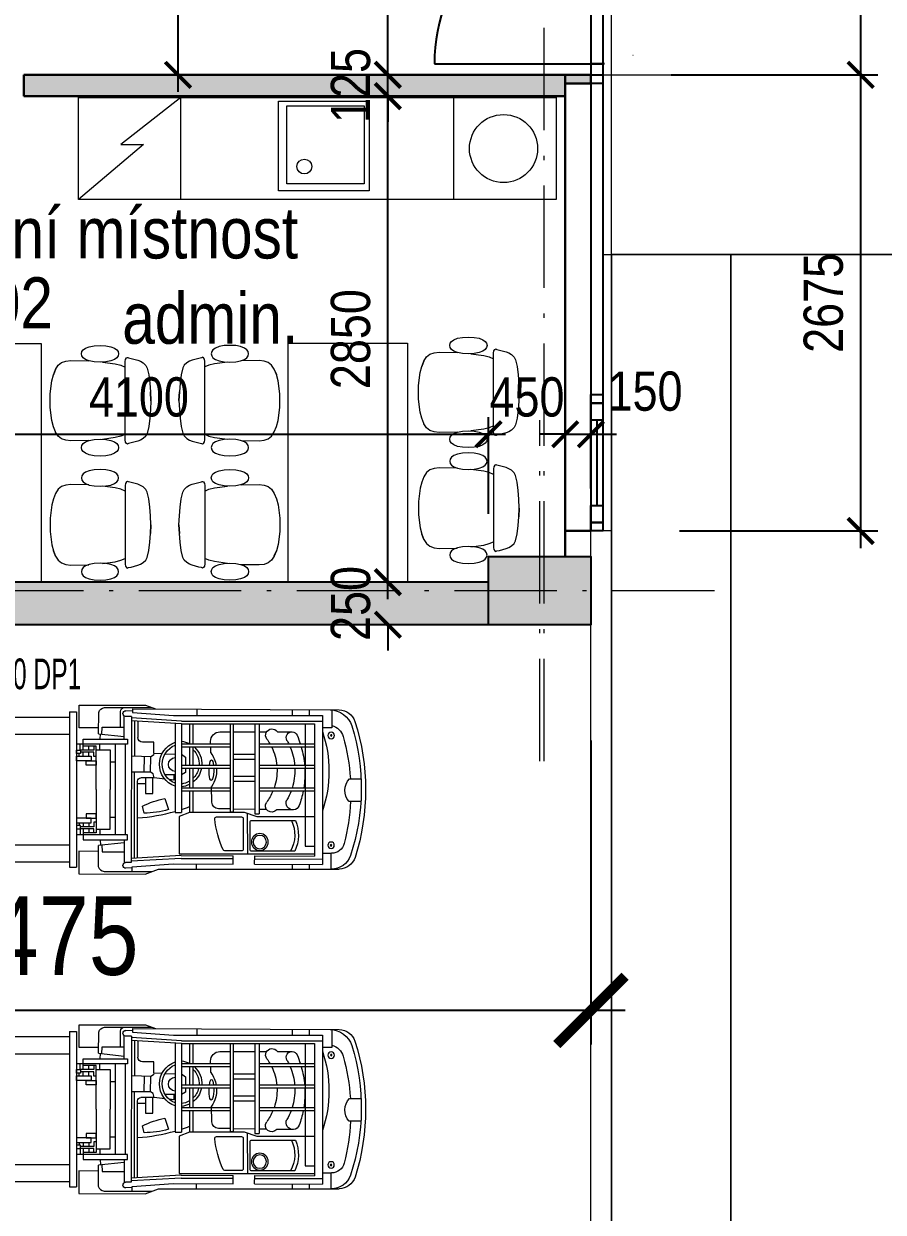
# Model space of a CAD drawing. Header units: millimetres. Extents: x 325046 to 1268204, y 1875583 to 2761998.
# Drawn here: x 1075029 to 1080067, y 2569248 to 2576217 of the extents above; entities that cross this region are included whole.
import ezdxf

# ---------------------------------------------------------------- set-up
doc = ezdxf.new("R2010")
doc.units = ezdxf.units.MM
doc.header["$LTSCALE"] = 100
doc.header["$PDMODE"] = 65
doc.linetypes.add('ACAD_ISO10W100', pattern=[18.5, 12, -3, 0.5, -3])
doc.layers.add('__skitz SPOT', color=6, linetype='Continuous', plot=False)
for name, color, linetype, lineweight, true_color in [('INTERIÉR', 7, 'Continuous', 5, 0xa65930), ('Manipulační - obrys - 1. etapa', 7, 'Continuous', 13, 0x1a63a8), ('PO - dveře a odolnosti', 7, 'Continuous', 9, 0xc51645), ('PŘÍČKY - SDK', 7, 'Continuous', 30, 0x6a1174), ('SANITA  - NOVÁ', 7, 'Continuous', 13, 0x3f3fde), ('TLG_Stroje a zařízení', 7, 'Continuous', 5, 0x698680)]:
    doc.layers.add(name, color=color, linetype=linetype, lineweight=lineweight, true_color=true_color)
for name, color, linetype in [('kóty 100', 5, 'Continuous'), ('KÓTY 200', 5, 'Continuous'), ('OKNA - RASTR', 5, 'Continuous'), ('PŘÍČKY - ZDĚNÉ', 4, 'Continuous'), ('ČÍSLO MÍSTNOSTI', 4, 'Continuous'), ('ŽB- SLOUPY', 3, 'Continuous')]:
    doc.layers.add(name, color=color, linetype=linetype)
for name, color, linetype, lineweight in [('Objekty - osy', 5, 'ACAD_ISO10W100', 20), ('OBVODOVÝ PLÁŠŤ', 2, 'Continuous', 9), ('VESTAVEK - A_KOMPLETACE_okna', 140, 'Continuous', 9), ('ŠRAF-YTONG', 54, 'Continuous', 9), ('ŽB - Šraf-prefa', 253, 'Continuous', 13)]:
    doc.layers.add(name, color=color, linetype=linetype, lineweight=lineweight)
doc.layers.add('POPIS MÍSTNOSTÍ', color=7, linetype='Continuous', true_color=0x072bf2)
doc.layers.add('ŠRAF - SDK', color=7, linetype='Continuous', true_color=0xfbe0ee)
doc.styles.add('ARIAL NARROW', font='ARIALN.TTF')
doc.dimstyles.new('100', dxfattribs={"dimscale": 100, "dimtxt": 2.3, "dimasz": 1.5, "dimexe": 1, "dimexo": 4, "dimgap": 1, "dimtad": 1, "dimdec": 0, "dimzin": 0, "dimdsep": 46, "dimtxsty": 'ARIAL NARROW', "dimblk": 'ARCHTICK', "dimcen": 4, "dimdle": 1, "dimclrd": 256, "dimclre": 256, "dimclrt": 7, "dimadec": 0, "dimazin": 0, "dimtfac": 1, "dimtdec": 0, "dimtix": 1, "dimtofl": 0, "dimtmove": 0, "dimatfit": 2, "dimldrblk": 'OBLIQUE', "dimfxl": 1, "dimtolj": 1, "dimtzin": 0, "dimlwd": -1, "dimlwe": -1, "dimarcsym": 1})
doc.dimstyles.new('200', dxfattribs={"dimscale": 200, "dimtxt": 2.3, "dimasz": 2, "dimexe": 1, "dimexo": 2, "dimgap": 1, "dimtad": 1, "dimdec": 0, "dimzin": 0, "dimdsep": 46, "dimtxsty": 'ARIAL NARROW', "dimblk": 'ARCHTICK', "dimcen": 4, "dimdle": 1, "dimclrd": 256, "dimclre": 256, "dimclrt": 7, "dimadec": 0, "dimazin": 0, "dimtfac": 1, "dimtdec": 0, "dimtix": 1, "dimtofl": 0, "dimtmove": 0, "dimatfit": 0, "dimldrblk": 'OBLIQUE', "dimfxl": 1, "dimtolj": 1, "dimtzin": 0, "dimlwd": -1, "dimlwe": -1, "dimarcsym": 0})

# ---------------------------------------------------------------- blocks, each defined once
blk = doc.blocks.new('EFGDH12.5-D')
for p, q in [((-2685, 424.1), (-2735, 405.9)), ((-2685, 424.1), (-1735, 424.1)), ((-1735, -455.9), (-1735, 454.2)), ((-1735, 454.2), (-1695, 454.2)), ((-1695, -455.9), (-1695, 454.2)), ((-1415.5, 294.5), (-1415.5, 431)), ((-1374.5, 426.4), (-1406.8, 427.9)), ((-1369.4, 459.1), (-1405.3, 460.6)), ((-1372.7, -428), (-1374.5, 426.4)), ((-1081.2, 403.2), (-1374.5, 419.9)), ((-1369.4, 480.4), (-1369.3, 451.9)), ((-1369.3, 451.9), (-1127.6, 435.9)), ((-1127.6, 435.9), (-775.6, 437.4)), ((-992.7, 436.4), (-992.7, 466.2)), ((-775.6, 437.4), (-775.4, 388.4)), ((-650.4, 437.9), (-253.4, 439.6)), ((-650.4, 437.9), (-650.2, 389)), ((-429.6, 438.8), (-429.6, 466.2)), ((-331.1, 439.3), (-331.1, 466.2)), ((-253.4, -435.2), (-253.4, 439.6)), ((-203.3, 373.1), (-203.3, 466.2)), ((-2735, 405.9), (-2735, 342.3)), ((-1081.7, 387.1), (-1375.4, 403.8)), ((-1355.1, 402.7), (-1353.8, -101.6)), ((-1081.7, 387.1), (-775.4, 388.4)), ((-1081.2, 403.2), (-775.5, 404.5)), ((-650.3, 405.1), (-253.4, 406.8)), ((-650.2, 389), (-299.9, 390.5)), ((-299.9, -386.3), (-299.9, 390.5)), ((-253.4, 373.1), (-199.7, 373.1)), ((-2685, 324.1), (-2735, 342.3)), ((-2685, 324.1), (-1735, 324.1)), ((-1555.5, 294), (-1555, 325.3)), ((-354.5, -386.3), (-354.5, 330.6)), ((-354.5, 330.6), (-299.9, 330.6)), ((-1680.1, 193.8), (-1680.1, 209.5)), ((-1655.7, 230.7), (-1656, 254.1)), ((-1655.3, 193.8), (-1655.6, 218.4)), ((-1622, 230.7), (-1622, 254.1)), ((-1622, 193.8), (-1622, 218.4)), ((-1558.1, 231.8), (-1558.1, 265.6)), ((-1468.7, -267.4), (-1468.7, 265.6)), ((-1409.4, -267.4), (-1409.4, 265.6)), ((-1497.7, 161.5), (-1468.7, 161.5)), ((-650.2, -386.4), (-650.2, 141.8)), ((-650.2, 141.8), (-623.9, 141.8)), ((-623.9, -386.3), (-623.9, 141.8)), ((-1117.2, -388.5), (-1117.2, 134.1)), ((-1117.2, 134.1), (-1079.5, 134.1)), ((-1079.5, -386.3), (-1079.5, 134.1)), ((-1033, 8.7), (-1033, 133.2)), ((-1012, 8.7), (-1012, 133.2)), ((-901.2, 73.7), (-903.1, -17.5)), ((-794, 113.5), (-862, 112.5)), ((-794, -386.3), (-794, 129.6)), ((-794, 129.6), (-775.8, 129.6)), ((-775.8, -386.3), (-775.8, 129.6)), ((-650.2, 115.6), (-775.8, 113.8)), ((-580.1, 116.7), (-623.9, 116)), ((-433.2, 118.8), (-520.4, 117.6)), ((-1289.8, -68.7), (-1289.8, 21.8)), ((-1289.8, 21.8), (-1247.1, 21.8)), ((-1247.1, 21.8), (-1247.1, -68.7)), ((-794, 8.7), (-1079.5, 8.7)), ((-299.9, 8.7), (-623.9, 8.7)), ((-1289.8, -34.9), (-1336.7, -34.8)), ((-1240.2, -68.7), (-1245.5, -92.1)), ((-1176.8, -61.7), (-1240.2, -68.7)), ((-1124.4, -56), (-1151.5, -58.9)), ((-1124.4, -86.7), (-1124.4, -56)), ((-794, -9.5), (-1079.5, -9.5)), ((-1033, -123.4), (-1033, -9.5)), ((-1012, -123.4), (-1012, -9.5)), ((-650.2, -47.5), (-775.8, -47.5)), ((-299.9, -9.5), (-623.9, -9.5)), ((-1260.4, -101.6), (-1370.9, -101.6)), ((-1298.4, -101.6), (-1295.2, -193.9)), ((-1245.5, -92.1), (-1260.4, -101.6)), ((-1260.4, -101.6), (-1258.8, -192.6)), ((-1117.2, -86.7), (-1174.6, -86.9)), ((-1055.3, -101.1), (-1079.5, -86.5)), ((-794, -123.4), (-1079.5, -123.4)), ((-1055.3, -123.4), (-1055.3, -101.1)), ((-650.2, -77.8), (-775.8, -77.8)), ((-299.9, -123.4), (-623.9, -123.4)), ((-1680.1, -195.6), (-1680.1, -211.2)), ((-1655.3, -195.6), (-1655.6, -220.2)), ((-1622, -195.6), (-1622, -220.2)), ((-1497.7, -163.2), (-1468.7, -163.2)), ((-1258.8, -192.6), (-1369.2, -196.4)), ((-1353.6, -195.9), (-1353, -403)), ((-1243.6, -201.7), (-1258.8, -192.6)), ((-1240.6, -213.3), (-1243.6, -201.7)), ((-1174.8, -210.7), (-1117.2, -208.5)), ((-794, -141.6), (-1079.5, -141.6)), ((-1079.5, -208.5), (-1078.7, -208.5)), ((-1078.7, -208.5), (-1055.3, -189.9)), ((-1055.3, -189.9), (-1055.3, -141.6)), ((-1033, -248.8), (-1033, -141.6)), ((-1012, -248.8), (-1012, -141.6)), ((-650.2, -176), (-775.8, -176)), ((-650.2, -206.3), (-775.8, -206.3)), ((-299.9, -141.6), (-623.9, -141.6)), ((-1655.7, -232.4), (-1656, -255.9)), ((-1622, -232.4), (-1622, -255.9)), ((-1558.1, -233.6), (-1558.1, -267.4)), ((-1240.6, -213.3), (-1193.1, -211.4)), ((-794, -248.8), (-1079.5, -248.8)), ((-794, -267), (-1079.5, -267)), ((-1033, -386.3), (-1033, -267)), ((-1012, -386.3), (-1012, -267)), ((-908.5, -267), (-908.9, -282.2)), ((-907.4, -215), (-908.1, -248.8)), ((-299.9, -248.8), (-623.9, -248.8)), ((-299.9, -267), (-623.9, -267)), ((-2685, -325.9), (-2735, -344.1)), ((-2735, -407.7), (-2735, -344.1)), ((-2685, -325.9), (-1735, -325.9)), ((-1555.5, -295.8), (-1555, -327)), ((-1415.5, -296.3), (-1415.5, -432.7)), ((-1335.2, -401.9), (-1335.2, -306.3)), ((-853.6, -338.7), (-794, -338.7)), ((-775.8, -338.7), (-650.2, -338.7)), ((-623.9, -338.7), (-580.3, -338.7)), ((-517.1, -338.7), (-432.1, -338.7)), ((-2685, -425.9), (-2735, -407.7)), ((-1437.3, -366.9), (-1437.3, -458.2)), ((-1080, -386.3), (-1372.7, -404.2)), ((-1079.5, -402.4), (-1372.7, -420.3)), ((-1080, -386.3), (-299.9, -386.3)), ((-1079.5, -402.4), (-253.4, -402.4)), ((-197.6, -363.1), (-253.4, -363.1)), ((-197.6, -467.8), (-197.6, -363.1)), ((-2685, -425.9), (-1735, -425.9)), ((-1735, -455.9), (-1695, -455.9)), ((-1372.7, -428), (-1406.8, -429.7)), ((-1367.4, -460.8), (-1405.3, -462.4)), ((-1367.4, -452.3), (-1125.8, -435.2)), ((-1367.4, -473.8), (-1367.4, -452.3)), ((-1367.4, -473.8), (-154.8, -467.5)), ((-1125.8, -435.2), (-253.4, -435.2)), ((-989.7, -471.9), (-989.7, -435.2)), ((-429.1, -435.2), (-428.9, -469)), ((-329.2, -435.2), (-329.1, -468.5))]:
    blk.add_line(p, q)
for points in [[(-1567.8, 362), (-1680.4, 361.5), (-1680.9, 493.2), (-1293.1, 494.8), (-1213.3, 466.2), (-155.7, 466.2)], [(-1545.7, 324.2), (-1543.9, 365.2), (-1415.5, 365.2)], [(-1336.5, 401.6), (-1336.7, -49.5)], [(-299.9, 159.6), (-635.5, 159.6), (-709.5, 133.2), (-1033, 133.2), (-1093.8, 158.3), (-1093.8, 377.4), (-299.9, 377.4)], [(-689.7, 377.4), (-692.7, 139.2)], [(-1566.2, 326.5), (-1415.5, 310)], [(-1580.4, 231.8), (-1580.4, 254.1), (-1656, 254.1), (-1656, 265.6), (-1695, 265.6)], [(-1593.8, 254.1), (-1593.8, 230.7), (-1673.2, 230.7), (-1673.2, 265.6)], [(-1580.4, 191.6), (-1593.8, 191.6), (-1593.8, 218.4), (-1672, 218.4)], [(-1580.4, -0.9), (-1580.4, 231.8), (-1497.7, 231.8), (-1497.7, -0.9)], [(-1580.4, -0.9), (-1580.4, -233.6), (-1497.7, -233.6), (-1497.7, -0.9)], [(-1240.2, -68.7), (-1317.5, -68.7)], [(-1580.4, -193.4), (-1593.8, -193.4), (-1593.8, -220.2), (-1672, -220.2)], [(-1580.4, -233.6), (-1580.4, -255.9), (-1656, -255.9), (-1656, -267.4), (-1695, -267.4)], [(-1593.8, -255.9), (-1593.8, -232.4), (-1673.2, -232.4), (-1673.2, -267.4)], [(-1240.6, -213.3), (-1240.6, -278.6), (-1307.5, -278.6)], [(-1566.2, -328.2), (-1415.5, -311.8)], [(-1545.7, -326), (-1543.9, -366.9), (-1415.5, -366.9)], [(-1566.2, -363.2), (-1678.8, -363.2), (-1678.8, -494.9), (-1291, -494.9), (-1231.2, -473.1)]]:
    blk.add_lwpolyline(points)
for points in [[(-1567.6, 327), (-1568.2, 451.2, -0.279243), (-1533.2, 479.7), (-1254.2, 480.9)], [(-834.4, 353.1, 0.084634), (-883.8, 171, 0.084634)], [(-873.9, 160), (-726.9, 160, 0.414214), (-716.9, 170), (-716.9, 348.9, 0.414214), (-726.9, 358.9), (-825.3, 358.9)], [(-415.6, 361.4), (-666.7, 361.4, 0.414214), (-676.7, 351.4), (-676.7, 190.9, 0.414214), (-666.7, 180.9), (-411.1, 180.9)], [(-1336.6, 166.1, -0.051213), (-1117.2, 127.4, -0.051213)], [(-1079.5, 115.9, -0.011306), (-1033, 99.6)], [(-27.4, 70.4), (-96.4, 70.4, 0.389085), (-93.5, -64.2), (-26.3, -64.2)], [(-1566.2, -328.2), (-1564.1, -452.4, 0.321263), (-1531.2, -480.7), (-1252.2, -480.7)]]:
    blk.add_lwpolyline(points, format="xyb")
for points in [[(-1656, 294), (-1396.2, 294), (-1396.2, 265.6), (-1656, 265.6)], [(-1695, 230.7), (-1672, 230.7), (-1672, 209.5), (-1695, 209.5)], [(-1609.5, 167), (-1695, 167), (-1695, 193.8), (-1609.5, 193.8)], [(-1580.4, 142.5), (-1637.4, 142.5), (-1637.4, 167), (-1580.4, 167)], [(-1609.5, -168.8), (-1695, -168.8), (-1695, -195.6), (-1609.5, -195.6)], [(-1580.4, -144.2), (-1637.4, -144.2), (-1637.4, -168.8), (-1580.4, -168.8)], [(-1695, -232.4), (-1672, -232.4), (-1672, -211.2), (-1695, -211.2)], [(-1656, -295.8), (-1396.2, -295.8), (-1396.2, -267.4), (-1656, -267.4)]]:
    blk.add_lwpolyline(points, close=True)
blk.add_lwpolyline([(-1307.8, 97.6, 0.07604), (-1177, 52.7), (-1155.9, 117.4, 0.073929), (-1298.5, 137.2)], format="xyb", close=True)
for centre, radius in [((-620.2, 307.1), 49.4), ((-620.2, 307.1), 39.1), ((-202.3, 326.4), 19.1), ((-202.3, 326.4), 4.44), ((-201.4, -317.7), 19.1), ((-201.4, -317.7), 4.44)]:
    blk.add_circle(centre, radius)
for centre, radius, start, end in [((-1406, 444.3), 16.4, 87.56054, 267.1898), ((-200, 349.2), 117, 18.51828, 90), ((-155.7, 367.5), 98.6, 17.65643, 90), ((-825.3, 348.9), 10, 90, 155.13307), ((-614, 266.2), 198.7, 334.58243, 28.62623), ((-614, 266.2), 220.1, 337.19869, 25.63108), ((-199.7, 295.8), 77.3, 14.52633, 90), ((-1261.3, -6.3), 1236.3, 342.73321, 18.51828), ((-1310.4, 0), 1310.4, 342.23557, 17.65643), ((-1287.8, 13.9), 1201.3, 2.6944, 14.52633), ((-873.9, 170), 10, 174.48354, 270), ((-861.5, 72.8), 39.7, 90.84438, 178.75867), ((-549.9, 95), 37.1, 37.43206, 216.35595), ((-831.7, -112.4), 312.7, 22.78229, 36.35595), ((-426.4, 79.4), 39.6, 19.96033, 209.52586), ((-912.9, -97.3), 557.2, 10.96782, 19.96033), ((-929.8, -108), 715.3, 341.02772, 18.97228), ((-768.3, -114.3), 353.4, 20.36356, 29.52586), ((-1317.5, -49.5), 19.2, 179.97395, 270), ((-1071.2, -148.9), 137, 109.64144, 250.35856), ((-1071.2, -148.9), 120.6, 112.44105, 247.55895), ((-1094, -150.1), 134.4, 62.99702, 83.81954), ((-1094, -150.1), 118, 58.86938, 82.95853), ((-1094, -150.1), 134.4, 11.47903, 52.42001), ((-1094, -150.1), 118, 13.09714, 46.01827), ((-1042.2, -113.2), 168.9, 356.56113, 34.55987), ((-831.7, -112.4), 312.7, 357.99233, 19.20799), ((-768.3, -114.3), 353.4, 358.52986, 17.24452), ((-912.9, -97.3), 557.2, 357.32143, 9.06619), ((-1287.8, 13.9), 1201.3, 344.30394, 356.27085), ((-1114.3, -147.4), 41.5, 94.03891, 265.96109), ((-1094, -150.1), 118, 313.98173, 4.14583), ((-1094, -150.1), 134.4, 312.73038, 3.64026), ((-1042.2, -113.2), 168.9, 322.95748, 350.33877), ((-831.7, -112.4), 312.7, 334.13901, 354.6485), ((-768.3, -114.3), 353.4, 337.62848, 355.57342), ((-912.9, -97.3), 557.2, 344.22401, 355.44505), ((-1307.5, -306.3), 27.7, 90, 180), ((-1094, -150.1), 134.4, 276.18046, 297.00298), ((-1094, -150.1), 118, 301.13062, 303.23772), ((-831.7, -112.4), 312.7, 323.91588, 330.36839), ((-768.3, -114.3), 353.4, 330.39425, 334.39677), ((-912.9, -97.3), 557.2, 336.60396, 342.26836), ((-853.6, -283.4), 55.3, 178.75867, 270), ((-548.7, -318.6), 37.4, 143.91588, 327.68284), ((-432.1, -305.4), 33.3, 150.39425, 336.60396), ((-221.3, -285.8), 93.4, 284.66842, 344.30394), ((-209.1, -333.4), 134.4, 270.296, 342.73321), ((-155.3, -370.1), 97.5, 270.296, 342.23557), ((-1414.8, -458.2), 22.6, 180, 270), ((-1406, -446.1), 16.4, 92.8102, 272.43946)]:
    blk.add_arc(centre, radius, start, end)
for start_param, end_param in [(4.554447, 8.003622), (8.324906, 10.516348)]:
    blk.add_ellipse((-904, -114.2), major_axis=(-1.1, 59.9), ratio=0.232278, start_param=start_param, end_param=end_param)
blk = doc.blocks.new('VI_2D_01_XX__FCPLA1112701903018')
for p, q in [((0.1136, 0.2183), (0.1041, 0.2015)), ((0.1282, 0.2336), (0.1136, 0.2183)), ((0.1439, 0.2413), (0.1282, 0.2336)), ((0.1839, 0.2504), (0.1439, 0.2413)), ((0.2327, 0.2571), (0.1839, 0.2504)), ((0.2834, 0.2611), (0.2327, 0.2571)), ((0.3354, 0.2637), (0.2834, 0.2611)), ((0.3354, 0.2638), (0.2838, 0.2612)), ((0.3354, 0.2637), (0.2838, 0.2612)), ((0.387, 0.2612), (0.3354, 0.2638)), ((0.3354, 0.2638), (0.3873, 0.2611)), ((0.3873, 0.2611), (0.3354, 0.2637)), ((0.4381, 0.2571), (0.387, 0.2612)), ((0.4381, 0.2571), (0.3873, 0.2611)), ((0.4869, 0.2504), (0.4381, 0.2571)), ((0.5268, 0.2413), (0.4869, 0.2504)), ((0.5425, 0.2336), (0.5268, 0.2413)), ((0.5572, 0.2183), (0.5425, 0.2336)), ((0.5666, 0.2015), (0.5572, 0.2183)), ((0.0874, 0.1476), (0.084, 0.1311)), ((0.098, 0.1871), (0.0874, 0.1476)), ((0.1041, 0.2015), (0.098, 0.1871)), ((0.5728, 0.1871), (0.5666, 0.2015)), ((0.5834, 0.1476), (0.5728, 0.1871)), ((0.5867, 0.1311), (0.5834, 0.1476)), ((0.0478, 0.0718), (0.0366, 0.0643)), ((0.0604, 0.0743), (0.0478, 0.0718)), ((0.073, 0.0718), (0.0604, 0.0743)), ((0.0842, 0.0643), (0.073, 0.0718)), ((0.0825, 0.1277), (0.0813, 0.1263)), ((0.0813, 0.1263), (0.0839, 0.1197)), ((0.084, 0.1311), (0.0825, 0.1277)), ((0.0839, 0.1197), (0.0929, 0.1143)), ((0.0929, 0.1143), (0.1053, 0.1118)), ((0.1053, 0.1118), (0.1842, 0.1118)), ((0.1273, 0.0879), (0.1188, 0.0548)), ((0.1381, 0.1118), (0.1273, 0.0879)), ((0.1842, 0.1118), (0.2328, 0.1118)), ((0.2328, 0.1118), (0.2838, 0.1118)), ((0.2838, 0.1118), (0.3354, 0.1118)), ((0.3354, 0.1118), (0.3869, 0.1118)), ((0.3869, 0.1118), (0.438, 0.1118)), ((0.438, 0.1118), (0.4865, 0.1118)), ((0.4865, 0.1118), (0.5654, 0.1118)), ((0.5435, 0.0879), (0.5327, 0.1118)), ((0.5519, 0.0548), (0.5435, 0.0879)), ((0.5654, 0.1118), (0.5779, 0.1143)), ((0.5779, 0.1143), (0.5868, 0.1197)), ((0.5978, 0.0718), (0.5866, 0.0643)), ((0.5882, 0.1277), (0.5867, 0.1311)), ((0.5868, 0.1197), (0.5895, 0.1263)), ((0.5895, 0.1263), (0.5882, 0.1277)), ((0.6104, 0.0743), (0.5978, 0.0718)), ((0.623, 0.0718), (0.6104, 0.0743)), ((0.6342, 0.0643), (0.623, 0.0718)), ((0.0186, 0.028), (0.013, -0.0009)), ((0.0269, 0.0502), (0.0186, 0.028)), ((0.0366, 0.0643), (0.0269, 0.0502)), ((0.0939, 0.0502), (0.0842, 0.0643)), ((0.1021, 0.028), (0.0939, 0.0502)), ((0.1078, -0.0009), (0.1021, 0.028)), ((0.1188, 0.0548), (0.1088, -0.0206)), ((0.5619, -0.0206), (0.5519, 0.0548)), ((0.5686, 0.028), (0.563, -0.0009)), ((0.5769, 0.0502), (0.5686, 0.028)), ((0.5866, 0.0643), (0.5769, 0.0502)), ((0.6439, 0.0502), (0.6342, 0.0643)), ((0.6521, 0.028), (0.6439, 0.0502)), ((0.6578, -0.0009), (0.6521, 0.028)), ((0.013, -0.0009), (0.0111, -0.035)), ((0.0111, -0.035), (0.013, -0.069)), ((0.013, -0.069), (0.0186, -0.0979)), ((0.1021, -0.0979), (0.1078, -0.069)), ((0.1096, -0.035), (0.1078, -0.0009)), ((0.1078, -0.069), (0.1096, -0.035)), ((0.563, -0.0009), (0.5611, -0.035)), ((0.5611, -0.035), (0.563, -0.069)), ((0.563, -0.069), (0.5686, -0.0979)), ((0.6521, -0.0979), (0.6578, -0.069)), ((0.6596, -0.035), (0.6578, -0.0009)), ((0.6578, -0.069), (0.6596, -0.035)), ((0.0186, -0.0979), (0.0269, -0.1201)), ((0.0269, -0.1201), (0.0366, -0.1342)), ((0.0366, -0.1342), (0.0478, -0.1417)), ((0.073, -0.1417), (0.0842, -0.1342)), ((0.0842, -0.1342), (0.0939, -0.1201)), ((0.0939, -0.1201), (0.1021, -0.0979)), ((0.1011, -0.1007), (0.0994, -0.2065)), ((0.5686, -0.0979), (0.5769, -0.1201)), ((0.5713, -0.2065), (0.5697, -0.1007)), ((0.5769, -0.1201), (0.5866, -0.1342)), ((0.5866, -0.1342), (0.5978, -0.1417)), ((0.623, -0.1417), (0.6342, -0.1342)), ((0.6342, -0.1342), (0.6439, -0.1201)), ((0.6439, -0.1201), (0.6521, -0.0979)), ((0.0478, -0.1417), (0.0604, -0.1442)), ((0.0604, -0.1442), (0.073, -0.1417)), ((0.0994, -0.2065), (0.0994, -0.2064)), ((0.0994, -0.2065), (0.103, -0.2362)), ((0.0994, -0.2065), (0.103, -0.2361)), ((0.5678, -0.2362), (0.5713, -0.2065)), ((0.5678, -0.2361), (0.5713, -0.2065)), ((0.5978, -0.1417), (0.6104, -0.1442)), ((0.6104, -0.1442), (0.623, -0.1417)), ((0.103, -0.2361), (0.1116, -0.2602)), ((0.103, -0.2361), (0.103, -0.2361)), ((0.103, -0.2361), (0.103, -0.2361)), ((0.103, -0.2362), (0.1116, -0.2602)), ((0.1116, -0.2602), (0.1273, -0.2796)), ((0.1116, -0.2602), (0.1273, -0.2796)), ((0.5435, -0.2796), (0.5591, -0.2602)), ((0.5435, -0.2796), (0.5591, -0.2602)), ((0.5591, -0.2602), (0.5678, -0.2361)), ((0.5591, -0.2602), (0.5678, -0.2362)), ((0.5591, -0.2602), (0.5591, -0.2602)), ((0.1273, -0.2796), (0.1516, -0.2952)), ((0.1273, -0.2796), (0.1516, -0.2952)), ((0.1516, -0.2952), (0.1516, -0.2952)), ((0.1516, -0.2952), (0.1521, -0.2954)), ((0.1521, -0.2954), (0.1831, -0.308)), ((0.1831, -0.308), (0.2187, -0.3175)), ((0.2187, -0.3175), (0.296, -0.3281)), ((0.296, -0.3281), (0.3747, -0.3281)), ((0.3747, -0.3281), (0.452, -0.3175)), ((0.452, -0.3175), (0.4877, -0.308)), ((0.4877, -0.308), (0.5191, -0.2952)), ((0.5186, -0.2954), (0.4877, -0.308)), ((0.5186, -0.2954), (0.5191, -0.2952)), ((0.5191, -0.2952), (0.5435, -0.2796)), ((0.5191, -0.2952), (0.5435, -0.2796))]:
    blk.add_line(p, q)
blk = doc.blocks.new('_ARCHTICK')
at = {"color": 0, "linetype": 'ByBlock', "const_width": 0.15}
blk.add_lwpolyline([(-0.5, -0.5), (0.5, 0.5)], dxfattribs=at)
blk = doc.blocks.new('*D240')
at = {"layer": 'Defpoints', "color": 0, "transparency": 16777216}
for p in [(1071878.7, 2572414), (1078353.7, 2572414), (1071878.7, 2570431.4)]:
    blk.add_point(p, dxfattribs=at)
at = {"layer": 'KÓTY 200', "transparency": 16777216}
for p, q in [((1071878.7, 2572014), (1071878.7, 2570231.4)), ((1078353.7, 2572014), (1078353.7, 2570231.4)), ((1078553.7, 2570431.4), (1071678.7, 2570431.4))]:
    blk.add_line(p, q, dxfattribs=at)
at = {"layer": 'KÓTY 200', "transparency": 16777216, "xscale": 400, "yscale": 400, "zscale": 400, "rotation": 180}
blk.add_blockref('_ARCHTICK', (1071878.7, 2570431.4), dxfattribs=at)
at = {"layer": 'KÓTY 200', "transparency": 16777216, "xscale": 400, "yscale": 400, "zscale": 400}
blk.add_blockref('_ARCHTICK', (1078353.7, 2570431.4), dxfattribs=at)
at = {"layer": 'KÓTY 200', "color": 7, "transparency": 16777216, "insert": (1075116.2, 2570866.3), "char_height": 460, "attachment_point": 5, "style": 'ARIAL NARROW'}
blk.add_mtext('\\A1;6475', dxfattribs=at)
blk = doc.blocks.new('_Oblique')
at = {"color": 0, "lineweight": -2}
blk.add_line((-0.5, -0.5), (0.5, 0.5), dxfattribs=at)
blk = doc.blocks.new('*D316')
at = {"layer": 'Defpoints', "color": 0, "transparency": 16777216}
for p in [(1077753.7, 2573809.9), (1073653.7, 2572942.7), (1077753.7, 2572942.7)]:
    blk.add_point(p, dxfattribs=at)
at = {"layer": 'kóty 100', "transparency": 16777216}
for p, q in [((1073653.7, 2573342.7), (1073653.7, 2573909.9)), ((1077753.7, 2573342.7), (1077753.7, 2573909.9)), ((1073553.7, 2573809.9), (1077853.7, 2573809.9))]:
    blk.add_line(p, q, dxfattribs=at)
at = {"layer": 'kóty 100', "transparency": 16777216, "xscale": 150, "yscale": 150, "zscale": 150, "rotation": 180}
blk.add_blockref('_ARCHTICK', (1073653.7, 2573809.9), dxfattribs=at)
at = {"layer": 'kóty 100', "transparency": 16777216, "xscale": 150, "yscale": 150, "zscale": 150}
blk.add_blockref('_ARCHTICK', (1077753.7, 2573809.9), dxfattribs=at)
at = {"layer": 'kóty 100', "color": 7, "transparency": 16777216, "insert": (1075703.7, 2574027.3), "char_height": 230, "attachment_point": 5, "style": 'ARIAL NARROW'}
blk.add_mtext('\\A1;4100', dxfattribs=at)
blk = doc.blocks.new('*D317')
at = {"layer": 'Defpoints', "color": 0, "transparency": 16777216}
for p in [(1078203.7, 2573809.9), (1078203.7, 2573092.7), (1077753.7, 2572942.7)]:
    blk.add_point(p, dxfattribs=at)
at = {"layer": 'kóty 100', "transparency": 16777216}
for p, q in [((1077753.7, 2573342.7), (1077753.7, 2573909.9)), ((1078203.7, 2573492.7), (1078203.7, 2573909.9)), ((1077753.7, 2573809.9), (1077603.7, 2573809.9)), ((1078203.7, 2573809.9), (1078353.7, 2573809.9))]:
    blk.add_line(p, q, dxfattribs=at)
at = {"layer": 'kóty 100', "transparency": 16777216, "xscale": 150, "yscale": 150, "zscale": 150}
blk.add_blockref('_ARCHTICK', (1077753.7, 2573809.9), dxfattribs=at)
at = {"layer": 'kóty 100', "transparency": 16777216, "xscale": 150, "yscale": 150, "zscale": 150, "rotation": 180}
blk.add_blockref('_ARCHTICK', (1078203.7, 2573809.9), dxfattribs=at)
at = {"layer": 'kóty 100', "color": 7, "transparency": 16777216, "insert": (1077978.7, 2574027.3), "char_height": 230, "attachment_point": 5, "style": 'ARIAL NARROW'}
blk.add_mtext('\\A1;450', dxfattribs=at)
blk = doc.blocks.new('*D318')
at = {"layer": 'Defpoints', "color": 0, "transparency": 16777216}
for p in [(1078353.7, 2573809.9), (1078203.7, 2573092.7), (1078353.7, 2573092.7)]:
    blk.add_point(p, dxfattribs=at)
at = {"layer": 'kóty 100', "transparency": 16777216}
for p, q in [((1078203.7, 2573492.7), (1078203.7, 2573909.9)), ((1078353.7, 2573492.7), (1078353.7, 2573909.9)), ((1078203.7, 2573809.9), (1078053.7, 2573809.9)), ((1078353.7, 2573809.9), (1078503.7, 2573809.9))]:
    blk.add_line(p, q, dxfattribs=at)
at = {"layer": 'kóty 100', "transparency": 16777216, "xscale": 150, "yscale": 150, "zscale": 150}
blk.add_blockref('_ARCHTICK', (1078203.7, 2573809.9), dxfattribs=at)
at = {"layer": 'kóty 100', "transparency": 16777216, "xscale": 150, "yscale": 150, "zscale": 150, "rotation": 180}
blk.add_blockref('_ARCHTICK', (1078353.7, 2573809.9), dxfattribs=at)
at = {"layer": 'kóty 100', "color": 7, "transparency": 16777216, "insert": (1078671.1, 2574061.3), "char_height": 230, "attachment_point": 5, "style": 'ARIAL NARROW'}
blk.add_mtext('\\A1;150', dxfattribs=at)
blk = doc.blocks.new('*D319')
at = {"layer": 'Defpoints', "color": 0, "transparency": 16777216}
for p in [(1077163.1, 2572942.7), (1077753.7, 2572942.7), (1077753.7, 2572692.7)]:
    blk.add_point(p, dxfattribs=at)
at = {"layer": 'kóty 100', "transparency": 16777216}
for p, q in [((1077163.1, 2572942.7), (1077163.1, 2573092.7)), ((1077353.7, 2572942.7), (1077063.1, 2572942.7)), ((1077353.7, 2572692.7), (1077063.1, 2572692.7)), ((1077163.1, 2572692.7), (1077163.1, 2572542.7))]:
    blk.add_line(p, q, dxfattribs=at)
at = {"layer": 'kóty 100', "transparency": 16777216, "xscale": 150, "yscale": 150, "zscale": 150}
for p, rotation in [((1077163.1, 2572942.7), 270), ((1077163.1, 2572692.7), 90)]:
    blk.add_blockref('_ARCHTICK', p, dxfattribs=dict(at, rotation=rotation))
at = {"layer": 'kóty 100', "color": 7, "transparency": 16777216, "insert": (1076945.6, 2572817.7), "char_height": 230, "attachment_point": 5, "rotation": 90, "style": 'ARIAL NARROW'}
blk.add_mtext('\\A1;250', dxfattribs=at)
blk = doc.blocks.new('*D320')
at = {"layer": 'Defpoints', "color": 0, "transparency": 16777216}
for p in [(1077163.1, 2575792.7), (1078203.7, 2575792.7), (1077753.7, 2572942.7)]:
    blk.add_point(p, dxfattribs=at)
at = {"layer": 'kóty 100', "transparency": 16777216}
for p, q in [((1077163.1, 2572842.7), (1077163.1, 2575892.7)), ((1077803.7, 2575792.7), (1077063.1, 2575792.7)), ((1077353.7, 2572942.7), (1077063.1, 2572942.7))]:
    blk.add_line(p, q, dxfattribs=at)
at = {"layer": 'kóty 100', "transparency": 16777216, "xscale": 150, "yscale": 150, "zscale": 150}
for p, rotation in [((1077163.1, 2575792.7), 90), ((1077163.1, 2572942.7), 270)]:
    blk.add_blockref('_ARCHTICK', p, dxfattribs=dict(at, rotation=rotation))
at = {"layer": 'kóty 100', "color": 7, "transparency": 16777216, "insert": (1076945.6, 2574367.7), "char_height": 230, "attachment_point": 5, "rotation": 90, "style": 'ARIAL NARROW'}
blk.add_mtext('\\A1;2850', dxfattribs=at)
blk = doc.blocks.new('*D321')
at = {"layer": 'Defpoints', "color": 0, "transparency": 16777216}
for p in [(1077163.1, 2575917.7), (1078203.7, 2575917.7), (1078203.7, 2575792.7)]:
    blk.add_point(p, dxfattribs=at)
at = {"layer": 'kóty 100', "transparency": 16777216}
for p, q in [((1077163.1, 2575917.7), (1077163.1, 2576067.7)), ((1077803.7, 2575917.7), (1077063.1, 2575917.7)), ((1077803.7, 2575792.7), (1077063.1, 2575792.7)), ((1077163.1, 2575792.7), (1077163.1, 2575642.7))]:
    blk.add_line(p, q, dxfattribs=at)
at = {"layer": 'kóty 100', "transparency": 16777216, "xscale": 150, "yscale": 150, "zscale": 150}
for p, rotation in [((1077163.1, 2575917.7), 270), ((1077163.1, 2575792.7), 90)]:
    blk.add_blockref('_ARCHTICK', p, dxfattribs=dict(at, rotation=rotation))
at = {"layer": 'kóty 100', "color": 7, "transparency": 16777216, "insert": (1076945.6, 2575855.2), "char_height": 230, "attachment_point": 5, "rotation": 90, "style": 'ARIAL NARROW'}
blk.add_mtext('\\A1;125', dxfattribs=at)
blk = doc.blocks.new('*D322')
at = {"layer": 'Defpoints', "color": 0, "transparency": 16777216}
for p in [(1077163.1, 2578967.7), (1077753.7, 2578967.7), (1078203.7, 2575917.7)]:
    blk.add_point(p, dxfattribs=at)
at = {"layer": 'kóty 100', "transparency": 16777216}
for p, q in [((1077163.1, 2575817.7), (1077163.1, 2579067.7)), ((1077353.7, 2578967.7), (1077063.1, 2578967.7)), ((1077803.7, 2575917.7), (1077063.1, 2575917.7))]:
    blk.add_line(p, q, dxfattribs=at)
at = {"layer": 'kóty 100', "transparency": 16777216, "xscale": 150, "yscale": 150, "zscale": 150}
for p, rotation in [((1077163.1, 2578967.7), 90), ((1077163.1, 2575917.7), 270)]:
    blk.add_blockref('_ARCHTICK', p, dxfattribs=dict(at, rotation=rotation))
at = {"layer": 'kóty 100', "color": 7, "transparency": 16777216, "insert": (1076737.2, 2576935.2), "char_height": 230, "attachment_point": 5, "rotation": 90, "style": 'ARIAL NARROW'}
blk.add_mtext('\\A1;3050', dxfattribs=at)
blk = doc.blocks.new('*D328')
at = {"layer": 'Defpoints', "color": 0, "transparency": 16777216}
for p in [(1075933.4, 2577967.7), (1076353.7, 2577967.7), (1077163.1, 2575917.7)]:
    blk.add_point(p, dxfattribs=at)
at = {"layer": 'kóty 100', "transparency": 16777216}
for p, q in [((1075933.4, 2575817.7), (1075933.4, 2578067.7)), ((1075953.7, 2577967.7), (1075833.4, 2577967.7)), ((1076763.1, 2575917.7), (1075833.4, 2575917.7))]:
    blk.add_line(p, q, dxfattribs=at)
at = {"layer": 'kóty 100', "transparency": 16777216, "xscale": 150, "yscale": 150, "zscale": 150}
for p, rotation in [((1075933.4, 2577967.7), 90), ((1075933.4, 2575917.7), 270)]:
    blk.add_blockref('_ARCHTICK', p, dxfattribs=dict(at, rotation=rotation))
at = {"layer": 'kóty 100', "color": 7, "transparency": 16777216, "insert": (1075715.9, 2576942.7), "char_height": 230, "attachment_point": 5, "rotation": 90, "style": 'ARIAL NARROW'}
blk.add_mtext('\\A1;2050', dxfattribs=at)
blk = doc.blocks.new('*D351')
at = {"layer": 'Defpoints', "color": 0, "transparency": 16777216}
for p in [(1078473.7, 2590542.7), (1001625.4, 2452363.4), (1003086.6, 2452363.4)]:
    blk.add_point(p, dxfattribs=at)
at = {"layer": 'kóty 100', "transparency": 16777216}
for p, q in [((1003086.6, 2590642.7), (1003086.6, 2452263.4)), ((1078073.7, 2590542.7), (1002986.6, 2590542.7)), ((1002025.4, 2452363.4), (1003186.6, 2452363.4))]:
    blk.add_line(p, q, dxfattribs=at)
at = {"layer": 'kóty 100', "transparency": 16777216, "xscale": 150, "yscale": 150, "zscale": 150}
for p, rotation in [((1003086.6, 2590542.7), 90), ((1003086.6, 2452363.4), 270)]:
    blk.add_blockref('_ARCHTICK', p, dxfattribs=dict(at, rotation=rotation))
at = {"layer": 'kóty 100', "color": 7, "transparency": 16777216, "insert": (1002869.2, 2521453.1), "char_height": 230, "attachment_point": 5, "rotation": 90, "style": 'ARIAL NARROW'}
blk.add_mtext('\\A1;138179', dxfattribs=at)
blk = doc.blocks.new('*D352')
at = {"layer": 'Defpoints', "color": 0, "transparency": 16777216}
for p in [(1078423.7, 2577742.7), (1078423.7, 2575917.7), (1079934.9, 2575917.7)]:
    blk.add_point(p, dxfattribs=at)
at = {"layer": 'kóty 100', "transparency": 16777216}
for p, q in [((1079934.9, 2577842.7), (1079934.9, 2575817.7)), ((1078823.7, 2577742.7), (1080034.9, 2577742.7)), ((1078823.7, 2575917.7), (1080034.9, 2575917.7))]:
    blk.add_line(p, q, dxfattribs=at)
at = {"layer": 'kóty 100', "transparency": 16777216, "xscale": 150, "yscale": 150, "zscale": 150}
for p, rotation in [((1079934.9, 2577742.7), 90), ((1079934.9, 2575917.7), 270)]:
    blk.add_blockref('_ARCHTICK', p, dxfattribs=dict(at, rotation=rotation))
at = {"layer": 'kóty 100', "color": 7, "transparency": 16777216, "insert": (1079717.4, 2576830.2), "char_height": 230, "attachment_point": 5, "rotation": 90, "style": 'ARIAL NARROW'}
blk.add_mtext('\\A1;1825', dxfattribs=at)
blk = doc.blocks.new('*D353')
at = {"layer": 'Defpoints', "color": 0, "transparency": 16777216}
for p in [(1078423.7, 2575917.7), (1078473.7, 2573242.7), (1079934.9, 2573242.7)]:
    blk.add_point(p, dxfattribs=at)
at = {"layer": 'kóty 100', "transparency": 16777216}
for p, q in [((1079934.9, 2576017.7), (1079934.9, 2573142.7)), ((1078823.7, 2575917.7), (1080034.9, 2575917.7)), ((1078873.7, 2573242.7), (1080034.9, 2573242.7))]:
    blk.add_line(p, q, dxfattribs=at)
at = {"layer": 'kóty 100', "transparency": 16777216, "xscale": 150, "yscale": 150, "zscale": 150}
for p, rotation in [((1079934.9, 2575917.7), 90), ((1079934.9, 2573242.7), 270)]:
    blk.add_blockref('_ARCHTICK', p, dxfattribs=dict(at, rotation=rotation))
at = {"layer": 'kóty 100', "color": 7, "transparency": 16777216, "insert": (1079717.4, 2574580.2), "char_height": 230, "attachment_point": 5, "rotation": 90, "style": 'ARIAL NARROW'}
blk.add_mtext('\\A1;2675', dxfattribs=at)
blk = doc.blocks.new('*D262')
at = {"layer": 'Defpoints', "color": 0, "transparency": 16777216}
for p in [(1079385, 2591362.7), (1079385, 2542472.7), (1084047, 2542472.7)]:
    blk.add_point(p, dxfattribs=at)
at = {"layer": 'KÓTY 200', "transparency": 16777216}
for p, q in [((1084047, 2591562.7), (1084047, 2542272.7)), ((1079785, 2591362.7), (1084247, 2591362.7)), ((1079785, 2542472.7), (1084247, 2542472.7))]:
    blk.add_line(p, q, dxfattribs=at)
at = {"layer": 'KÓTY 200', "transparency": 16777216, "xscale": 400, "yscale": 400, "zscale": 400}
for p, rotation in [((1084047, 2591362.7), 90), ((1084047, 2542472.7), 270)]:
    blk.add_blockref('_ARCHTICK', p, dxfattribs=dict(at, rotation=rotation))
at = {"layer": 'KÓTY 200', "color": 7, "transparency": 16777216, "insert": (1083612.1, 2566917.7), "char_height": 460, "attachment_point": 5, "rotation": 90, "style": 'ARIAL NARROW'}
blk.add_mtext('\\A1;48890', dxfattribs=at)

msp = doc.modelspace()

# ---------------------------------------------------------------- hatches: boundary and pattern name
at = {"layer": 'ŠRAF - SDK'}
h = msp.add_hatch(color=256, dxfattribs=at)
h.dxf.hatch_style = 1
h.paths.add_polyline_path([(1078203.7, 2575867.7), (1078353.7, 2575867.7), (1078353.7, 2575917.7), (1075028.7, 2575917.7), (1075028.7, 2575792.7), (1078203.7, 2575792.7)])
h.paths.add_polyline_path([(1073528.7, 2572942.7), (1073653.7, 2572942.7), (1073653.7, 2575492.7), (1074078.6, 2575492.7), (1074078.6, 2575792.7), (1074128.7, 2575792.7), (1074128.7, 2575917.7), (1073953.6, 2575917.7), (1073953.6, 2575617.7), (1073253.6, 2575617.7), (1073253.6, 2575917.7), (1073078.6, 2575917.7), (1073078.6, 2575792.7), (1073128.6, 2575792.7), (1073128.6, 2575492.7), (1073528.7, 2575492.7)])
at = {"layer": 'ŠRAF-YTONG', "true_color": 0x919191}
h = msp.add_hatch(color=252, dxfattribs=at)
h.dxf.hatch_style = 1
h.paths.add_polyline_path([(1072128.7, 2590642.7), (1071878.7, 2590642.7), (1071878.7, 2588117.7), (1072128.7, 2588117.7)])
h.paths.add_polyline_path([(1072128.7, 2587217.7), (1071878.7, 2587217.7), (1071878.7, 2585092.7), (1072128.7, 2585092.7)])
h.paths.add_polyline_path([(1072128.7, 2584692.7), (1071878.7, 2584692.7), (1071878.7, 2584017.7), (1072128.7, 2584017.7)])
h.paths.add_polyline_path([(1072128.7, 2583117.7), (1071878.7, 2583117.7), (1071878.7, 2579092.7), (1072128.7, 2579092.7)])
h.paths.add_polyline_path([(1072128.7, 2578692.7), (1071878.7, 2578692.7), (1071878.7, 2577517.7), (1072128.7, 2577517.7)])
h.paths.add_polyline_path([(1072128.7, 2576417.7), (1071878.7, 2576417.7), (1071878.7, 2573092.7), (1072128.7, 2573092.7)])
h.paths.add_polyline_path([(1077753.7, 2572942.7), (1072278.7, 2572942.7), (1072278.7, 2572692.7), (1077753.7, 2572692.7)])
at = {"layer": 'ŽB - Šraf-prefa'}
h = msp.add_hatch(color=256, dxfattribs=at)
h.dxf.hatch_style = 1
h.paths.add_polyline_path([(1077753.7, 2572692.7), (1077753.7, 2573092.7), (1078353.7, 2573092.7), (1078353.7, 2572692.7)])

# ---------------------------------------------------------------- linework, layer by layer
at = {"layer": '__skitz SPOT'}
msp.add_line((1078433.7, 2575982.7), (1078353.7, 2575982.7), dxfattribs=at)
at = {"layer": 'INTERIÉR'}
for p, q in [((1075949.2, 2575185.7), (1075949.1, 2575785.6)), ((1077549.3, 2575185.9), (1077549.2, 2575785.9))]:
    msp.add_line(p, q, dxfattribs=at)
for points in [[(1075349.2, 2575785.6), (1078149.3, 2575785.6), (1078149.3, 2575185.9), (1075349.2, 2575185.9)], [(1074429.9, 2574342.8), (1075130, 2574342.8), (1075130, 2572942.9), (1074429.9, 2572942.9)], [(1076578.6, 2574343.2), (1077278.8, 2574343.2), (1077278.8, 2572943.2), (1076578.6, 2572943.2)]]:
    msp.add_lwpolyline(points, close=True, dxfattribs=at)
msp.add_lwpolyline([(1075949.1, 2575785.6), (1075598.1, 2575509.5), (1075730.1, 2575509.5), (1075349.2, 2575185.6)], dxfattribs=at)
msp.add_circle((1077841.3, 2575485.4), 199.6, dxfattribs=at)
at = {"layer": 'Manipulační - obrys - 1. etapa'}
msp.add_line((1078423.7, 2575917.7), (1079173.7, 2575917.7), dxfattribs=at)
for points in [[(1019478.7, 2542472.7), (1078473.7, 2542472.7), (1078473.7, 2591362.7), (772398.7, 2591362.7)], [(1078423.7, 2577863.3), (1078423.7, 2574863.3), (1086273.7, 2574863.3), (1086273.7, 2577863.3), (1078423.7, 2577863.3)], [(1078473.7, 2542472.7), (1079173.7, 2542472.7), (1079173.7, 2574863.3), (1078473.7, 2574863.3), (1078473.7, 2542472.7)], [(1079173.7, 2542472.7), (1081273.7, 2542472.7), (1081273.7, 2574863.3), (1079173.7, 2574863.3), (1079173.7, 2542472.7)]]:
    msp.add_lwpolyline(points, dxfattribs=at)
at = {"layer": 'Objekty - osy', "ltscale": 0.5}
for points in [[(1078078.7, 2571892.7), (1078078.7, 2591892.7)], [(1078053.7, 2571892.7), (1078053.7, 2573892.7)], [(1079078.7, 2572892.7), (1071078.7, 2572892.7)]]:
    msp.add_lwpolyline(points, dxfattribs=at)
at = {"layer": 'OBVODOVÝ PLÁŠŤ'}
msp.add_line((1078473.7, 2573242.7), (1078353.7, 2573242.7), dxfattribs=at)
for points in [[(1078473.7, 2573242.7), (1078473.7, 2542472.7), (1059628.7, 2542472.7)], [(1059628.7, 2542592.7), (1078353.7, 2542592.7), (1078353.7, 2573242.7)]]:
    msp.add_lwpolyline(points, dxfattribs=at)
at = {"layer": 'OKNA - RASTR'}
for p, q in [((1078353.7, 2590542.7), (1078353.7, 2573242.7)), ((1078423.7, 2590542.7), (1078423.7, 2573242.7)), ((1077436.2, 2575982.7), (1078423.7, 2575982.7)), ((1078388.7, 2573892.7), (1078388.7, 2573392.7))]:
    msp.add_line(p, q, dxfattribs=at)
for points in [[(1078353.7, 2575917.7), (1078423.7, 2575917.7), (1078423.7, 2575867.7), (1078353.7, 2575867.7)], [(1078353.7, 2574042.7), (1078423.7, 2574042.7), (1078423.7, 2573992.7), (1078353.7, 2573992.7)], [(1078353.7, 2573992.7), (1078423.7, 2573992.7), (1078423.7, 2573892.7), (1078353.7, 2573892.7)], [(1078353.7, 2573392.7), (1078423.7, 2573392.7), (1078423.7, 2573292.7), (1078353.7, 2573292.7)], [(1078353.7, 2573292.7), (1078423.7, 2573292.7), (1078423.7, 2573242.7), (1078353.7, 2573242.7)]]:
    msp.add_lwpolyline(points, close=True, dxfattribs=at)
msp.add_arc((1078423.7, 2575982.7), 987.5, 94.06495, 180, dxfattribs=at)
at = {"layer": 'PŘÍČKY - SDK'}
for p, q in [((1078353.7, 2575917.7), (1075028.7, 2575917.7)), ((1075028.7, 2575917.7), (1075028.7, 2575792.7)), ((1078203.7, 2573092.7), (1078203.7, 2575917.7)), ((1078353.7, 2575867.7), (1078203.7, 2575867.7)), ((1078203.7, 2575792.7), (1078203.7, 2575867.7)), ((1078203.7, 2575792.7), (1075028.7, 2575792.7))]:
    msp.add_line(p, q, dxfattribs=at)
msp.add_lwpolyline([(1078353.7, 2573242.7), (1078203.7, 2573242.7)], dxfattribs=at)
at = {"layer": 'PŘÍČKY - ZDĚNÉ'}
for p, q in [((1077753.7, 2572942.7), (1072278.7, 2572942.7)), ((1077753.7, 2572692.7), (1072278.7, 2572692.7))]:
    msp.add_line(p, q, dxfattribs=at)
at = {"layer": 'SANITA  - NOVÁ'}
for points in [[(1076521.3, 2575764), (1077054, 2575764), (1077054, 2575238.1), (1076521.3, 2575238.1)], [(1076570.6, 2575736.1), (1077024.5, 2575736.1), (1077024.5, 2575279.3), (1076570.6, 2575279.3)]]:
    msp.add_lwpolyline(points, close=True, dxfattribs=at)
msp.add_circle((1076673.6, 2575379.9), 43.3, dxfattribs=at)
at = {"layer": 'VESTAVEK - A_KOMPLETACE_okna'}
msp.add_line((1078600, 2576032.7), (1078602, 2576032.7), dxfattribs=at)
msp.add_line((1078600, 2576032.7), (1078602, 2576032.7), dxfattribs=at)
at = {"layer": 'ŽB- SLOUPY'}
msp.add_lwpolyline([(1077753.7, 2572692.7), (1077753.7, 2573092.7), (1078353.7, 2573092.7), (1078353.7, 2572692.7)], close=True, dxfattribs=at)

# ---------------------------------------------------------------- block references
at = {"layer": 'INTERIÉR', "yscale": 999.9999999999986, "zscale": 999.9999999999986}
for p, xscale, rotation in [((1077670.2, 2573720.4), -999.9999999999986, 270.0000985494481), ((1075510.6, 2573671.3), -999.9999999999986, 270.0000985494481), ((1076202.2, 2573671.7), 999.9999999999986, 89.99990145055185), ((1077670.2, 2573712.2), 999.9999999999986, 269.9999014505519), ((1075510.6, 2573614.4), 999.9999999999986, 269.9999014505519), ((1076202.2, 2573614.7), -999.9999999999986, 90.00009854944811)]:
    msp.add_blockref('VI_2D_01_XX__FCPLA1112701903018', p, dxfattribs=dict(at, xscale=xscale, rotation=rotation))
at = {"layer": 'TLG_Stroje a zařízení', "xscale": -1, "rotation": 180}
for p in [(1077032.6, 2571725.9), (1077032.6, 2569851.4)]:
    msp.add_blockref('EFGDH12.5-D', p, dxfattribs=at)

# ---------------------------------------------------------------- texts
at = {"layer": 'PO - dveře a odolnosti', "insert": (1074708.2, 2572494.9, 0), "char_height": 180, "width": 3980.887, "attachment_point": 1, "style": 'ARIAL NARROW'}
msp.add_mtext('\\A1;{\\W0.7;EI 30 DP1}', dxfattribs=at)
at = {"layer": 'POPIS MÍSTNOSTÍ', "insert": (1076637.5, 2575140.8, 0), "char_height": 300, "width": 3980.887, "attachment_point": 3, "style": 'ARIAL NARROW'}
msp.add_mtext('Denní místnost \\Padmin.', dxfattribs=at)
at = {"layer": 'ČÍSLO MÍSTNOSTI', "style": 'ARIAL NARROW'}
msp.add_text('A-102', height=300, dxfattribs=at).set_placement((1074283, 2574430.2))

# ---------------------------------------------------------------- dimensions: what is measured, and where the dimension line sits
at = {"layer": 'kóty 100'}
for base, p1, p2, picture, middle in [((1003086.6, 2452363.4), (1078473.7, 2590542.7), (1001625.4, 2452363.4), '*D351', (1002869.2, 2521453.1)), ((1079934.9, 2575917.7), (1078423.7, 2577742.7), (1078423.7, 2575917.7), '*D352', (1079717.4, 2576830.2)), ((1077163.1, 2575917.7), (1078203.7, 2575792.7), (1078203.7, 2575917.7), '*D321', (1076945.6, 2575855.2)), ((1079934.9, 2573242.7), (1078423.7, 2575917.7), (1078473.7, 2573242.7), '*D353', (1079717.4, 2574580.2)), ((1077163.1, 2575792.7), (1077753.7, 2572942.7), (1078203.7, 2575792.7), '*D320', (1076945.6, 2574367.7))]:
    dim = msp.add_linear_dim(base=base, p1=p1, p2=p2, angle=90, dimstyle='100', override={"dimtmove": 1}, dxfattribs=at)
    dim.commit()
    dim.dimension.update_dxf_attribs({"geometry": picture, "text_midpoint": middle})
dim = msp.add_linear_dim(base=(1077163.1, 2578967.7), p1=(1078203.7, 2575917.7), p2=(1077753.7, 2578967.7), angle=90, dimstyle='100', override={"dimtmove": 1}, dxfattribs=at)
dim.commit()
dim.dimension.update_dxf_attribs({"geometry": '*D322', "text_midpoint": (1076954.6, 2576935.2), "dimtype": 160})
for base, p1, p2, picture, middle in [((1075933.4, 2577967.7), (1077163.1, 2575917.7), (1076353.7, 2577967.7), '*D328', (1075715.9, 2576942.7)), ((1077163.1, 2572942.7), (1077753.7, 2572692.7), (1077753.7, 2572942.7), '*D319', (1076945.6, 2572817.7))]:
    dim = msp.add_linear_dim(base=base, p1=p1, p2=p2, angle=90, dimstyle='100', dxfattribs=at)
    dim.commit()
    dim.dimension.update_dxf_attribs({"geometry": picture, "text_midpoint": middle})
dim = msp.add_linear_dim(base=(1078353.7, 2573809.9), p1=(1078203.7, 2573092.7), p2=(1078353.7, 2573092.7), dimstyle='100', override={"dimtmove": 1}, dxfattribs=at)
dim.commit()
dim.dimension.update_dxf_attribs({"geometry": '*D318', "text_midpoint": (1078671.1, 2573843.8), "dimtype": 160})
for base, p1, p2, picture, middle in [((1077753.7, 2573809.9), (1073653.7, 2572942.7), (1077753.7, 2572942.7), '*D316', (1075703.7, 2574027.3)), ((1078203.7, 2573809.9), (1077753.7, 2572942.7), (1078203.7, 2573092.7), '*D317', (1077978.7, 2574027.3))]:
    dim = msp.add_linear_dim(base=base, p1=p1, p2=p2, dimstyle='100', override={"dimtmove": 1}, dxfattribs=at)
    dim.commit()
    dim.dimension.update_dxf_attribs({"geometry": picture, "text_midpoint": middle})
at = {"layer": 'KÓTY 200'}
dim = msp.add_linear_dim(base=(1084047, 2542472.7), p1=(1079385, 2591362.7), p2=(1079385, 2542472.7), angle=90, dimstyle='200', dxfattribs=at)
dim.commit()
dim.dimension.update_dxf_attribs({"geometry": '*D262', "text_midpoint": (1083612.1, 2566917.7)})
dim = msp.add_linear_dim(base=(1071878.7, 2570431.4), p1=(1078353.7, 2572414), p2=(1071878.7, 2572414), dimstyle='200', override={"dimtmove": 1}, dxfattribs=at)
dim.commit()
dim.dimension.update_dxf_attribs({"geometry": '*D240', "text_midpoint": (1075116.2, 2570866.3)})

doc.saveas('drawing.dxf')
